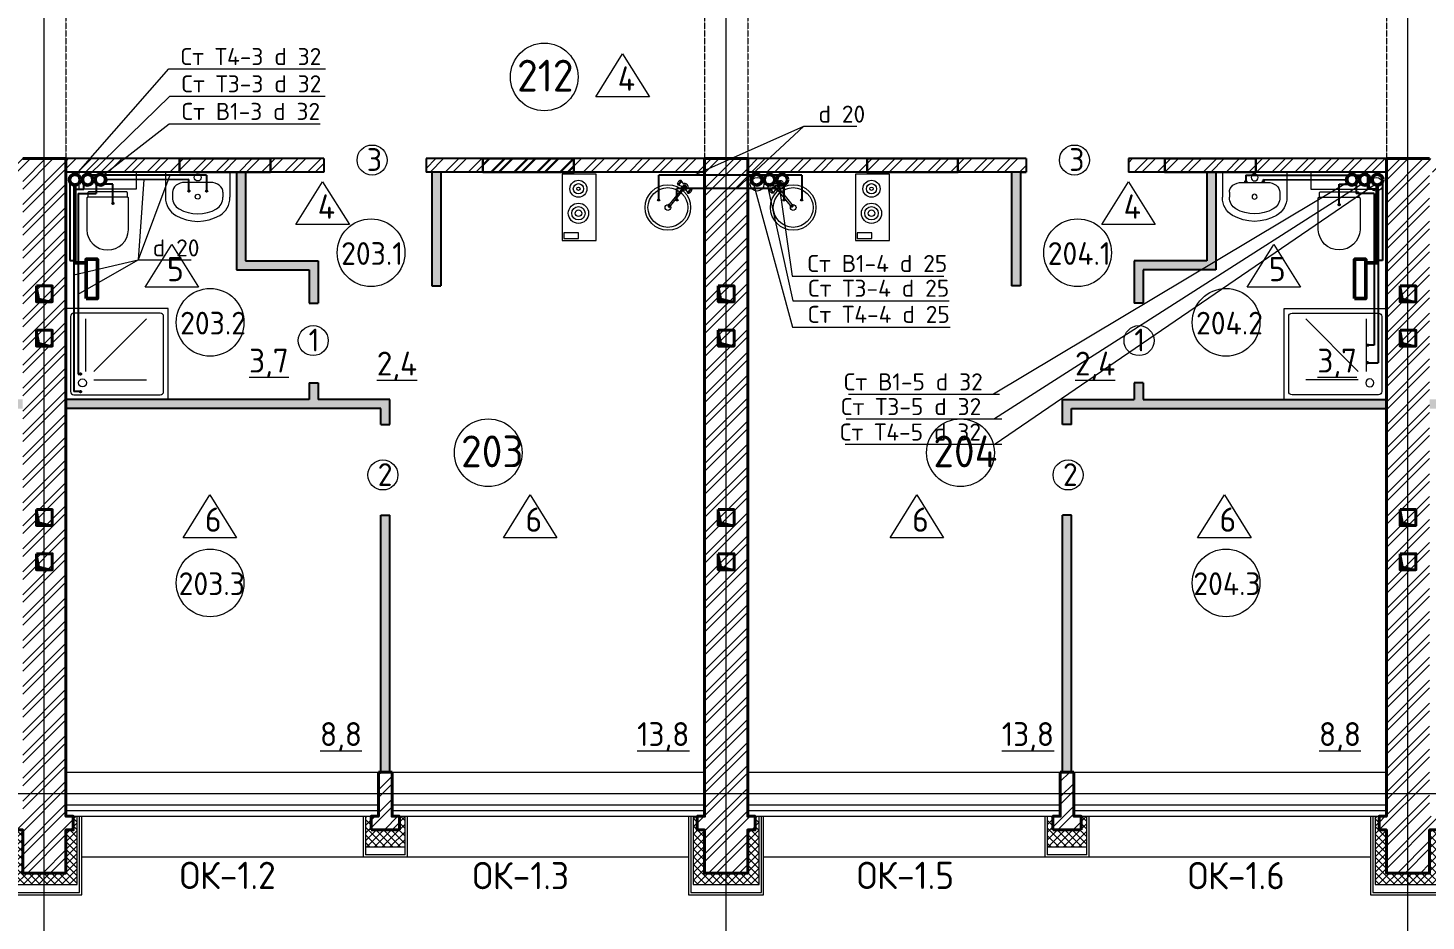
# Model space of a CAD drawing. Header units: millimetres. Extents: x -718 to 68664, y 3859 to 52864.
# Drawn here: x 37199 to 49502, y 12998 to 20861 of the extents above; entities that cross this region are included whole.
import ezdxf

# ---------------------------------------------------------------- set-up
doc = ezdxf.new("R2010")
doc.units = ezdxf.units.MM
doc.linetypes.add('ACAD_ISO02W100', pattern=[15, 12, -3])
doc.linetypes.add('ACAD_ISO04W100', pattern=[30, 24, -3, 0, -3])
doc.layers.add('SANTEH', color=30, linetype='Continuous')
for name, color, linetype, lineweight in [('Text', 7, 'Continuous', 15), ('ВК', 97, 'Continuous', 13), ('ГВС (Т3)', 10, 'Continuous', 50), ('ГВС (Т3)_20', 10, 'Continuous', 25), ('ГВС_циркуляция (Т4)', 6, 'Continuous', 50), ('ГВС_циркуляция (Т4)_20', 6, 'Continuous', 25), ('Ж-б_балка', 144, 'ACAD_ISO02W100', 9), ('Кирпич_перегородки_сущ', 46, 'Continuous', 25), ('Кирпич_стены', 56, 'Continuous', 40), ('Марк_пом', 250, 'Continuous', 15), ('Марка пола', 164, 'Continuous', 20), ('Марка_окна_двери', 166, 'Continuous', 13), ('Оборудование', 19, 'Continuous', 13), ('Окна', 164, 'Continuous', 15), ('Оси', 136, 'ACAD_ISO04W100', 9), ('Перегородки_новые_CКЦ', 146, 'Continuous', 25), ('Площадь_текст', 198, 'Continuous', 9), ('Проем_закладываемый', 164, 'Continuous', 30), ('Утеплитель', 36, 'Continuous', 9), ('фасад_навесной', 250, 'Continuous', 15), ('ХВС (В1)', 5, 'Continuous', 50), ('ХВС (В1)_20', 5, 'Continuous', 25), ('Штрих_кирпич_план', 27, 'Continuous', 5), ('Штрих_перегородки_план_СКЦ', 116, 'Continuous', 5), ('Штрих_пл_кирп_пер_сущ', 116, 'Continuous', 5), ('Штрих_утеплитель_план', 27, 'Continuous', 5)]:
    doc.layers.add(name, color=color, linetype=linetype, lineweight=lineweight)
doc.styles.add('GOST Common_1', font='isocpeur.ttf', dxfattribs={"width": 0.95, "height": 45})
doc.styles.add('ISOCPEUR', font='isocpeur.ttf', dxfattribs={"width": 0.65})
pattern_1 = [(45, (-66363.26, 106126.58), (-101.02788, 101.02788), []), (45, (-66295.91, 106126.58), (-101.02788, 101.02788), [])]
pattern_2 = [(45, (-66363.263, 106126.584), (25.25697, 92.608891), [119.0625, -23.8125, 0, -23.8125])]

# ---------------------------------------------------------------- blocks, each defined once
blk = doc.blocks.new('Dush')
at = {"layer": 'Оборудование'}
for p, q in [((0, -100), (-900, -100)), ((-900, -100), (-900, -900)), ((0, -900), (0, -100)), ((-860, -170), (-860, -830)), ((-70, -140), (-830, -140)), ((-726, -653), (-726, -191)), ((-653, -653), (-191, -191)), ((-40, -830), (-40, -170)), ((-653, -726), (-191, -726)), ((-830, -860), (-70, -860)), ((-900, -900), (0, -900))]:
    blk.add_line(p, q, dxfattribs=at)
blk.add_circle((-754, -754), 35, dxfattribs=at)
for centre, start, end in [((-830, -170), 90, 180), ((-70, -170), 0, 90), ((-830, -830), 180, 270), ((-70, -830), 270, 0)]:
    blk.add_arc(centre, 30, start, end, dxfattribs=at)
blk = doc.blocks.new('Basin 01_72')
for p, q in [((0, 350), (0, 171.8)), ((460, 350), (0, 350)), ((460, 350), (460, 171.8)), ((50, 207.5), (50, 171.8)), ((138.9, 278.2), (138.9, 278.2)), ((321.1, 278.2), (138.9, 278.2)), ((410, 207.5), (410, 171.8))]:
    blk.add_line(p, q)
for points in [[(138.9, 278.2), (121.6, 276.9), (104.9, 272.8), (89.5, 266.3), (76, 257.5), (65, 246.8), (56.8, 234.5), (51.7, 221.3), (50, 207.5)], [(410, 207.5), (408.3, 221.3), (403.2, 234.5), (395, 246.8), (384, 257.5), (370.5, 266.3), (355.1, 272.8), (338.4, 276.9), (321.1, 278.2)], [(0, 171.8), (1.2, 152.1), (5, 132.7), (11.1, 114.1), (19.5, 96.5), (30.1, 80.2), (42.7, 65.6), (56.9, 52.9), (72.7, 42.3)], [(50, 171.8), (50.8, 159.2), (53.2, 146.8), (57.1, 134.9), (62.5, 123.6), (69.3, 113.2), (77.3, 103.8), (86.4, 95.7), (96.5, 89)], [(363.5, 89), (373.6, 95.7), (382.7, 103.8), (390.7, 113.2), (397.5, 123.6), (402.9, 134.9), (406.8, 146.8), (409.2, 159.2), (410, 171.8)], [(387.3, 42.3), (403.1, 52.9), (417.3, 65.6), (429.9, 80.2), (440.5, 96.5), (448.9, 114.1), (455, 132.7), (458.8, 152.1), (460, 171.8)], [(72.7, 42.3), (109.8, 24), (148.8, 10.8), (189.1, 2.7), (230, 0), (270.9, 2.7), (311.2, 10.8), (350.2, 24), (387.3, 42.3)], [(96.5, 89), (128, 73.4), (161.1, 62.2), (195.3, 55.3), (230, 53), (264.7, 55.3), (298.9, 62.2), (332, 73.4), (363.5, 89)]]:
    blk.add_lwpolyline(points)
for centre, radius in [((230, 313.2), 25), ((230, 175.7), 17.5)]:
    blk.add_circle(centre, radius)

msp = doc.modelspace()

# ---------------------------------------------------------------- hatches: boundary and pattern name
at = {"true_color": 0x000000}
h = msp.add_hatch(color=18, dxfattribs=at)
h.dxf.hatch_style = 1
h.paths.add_polyline_path([(37273, 18590), (37296, 18479), (37413, 18450), (37273, 18450)])
h = msp.add_hatch(color=18, dxfattribs=at)
h.dxf.hatch_style = 1
h.paths.add_polyline_path([(43273, 18590), (43296, 18479), (43413, 18450), (43273, 18450)])
h = msp.add_hatch(color=18, dxfattribs=at)
h.dxf.hatch_style = 1
h.paths.add_polyline_path([(49273, 18590), (49296, 18479), (49413, 18450), (49273, 18450)])
h = msp.add_hatch(color=18, dxfattribs=at)
h.dxf.hatch_style = 1
h.paths.add_polyline_path([(37273, 18200), (37296, 18089), (37413, 18060), (37273, 18060)])
h = msp.add_hatch(color=18, dxfattribs=at)
h.dxf.hatch_style = 1
h.paths.add_polyline_path([(43273, 18200), (43296, 18089), (43413, 18060), (43273, 18060)])
h = msp.add_hatch(color=18, dxfattribs=at)
h.dxf.hatch_style = 1
h.paths.add_polyline_path([(49273, 18200), (49296, 18089), (49413, 18060), (49273, 18060)])
h = msp.add_hatch(color=18, dxfattribs=at)
h.dxf.hatch_style = 1
h.paths.add_polyline_path([(37273, 16621), (37296, 16510), (37413, 16481), (37273, 16481)])
h = msp.add_hatch(color=18, dxfattribs=at)
h.dxf.hatch_style = 1
h.paths.add_polyline_path([(43273, 16621), (43296, 16510), (43413, 16481), (43273, 16481)])
h = msp.add_hatch(color=18, dxfattribs=at)
h.dxf.hatch_style = 1
h.paths.add_polyline_path([(49273, 16621), (49296, 16510), (49413, 16481), (49273, 16481)])
h = msp.add_hatch(color=18, dxfattribs=at)
h.dxf.hatch_style = 1
h.paths.add_polyline_path([(37273, 16231), (37296, 16120), (37413, 16091), (37273, 16091)])
h = msp.add_hatch(color=18, dxfattribs=at)
h.dxf.hatch_style = 1
h.paths.add_polyline_path([(43273, 16231), (43296, 16120), (43413, 16091), (43273, 16091)])
h = msp.add_hatch(color=18, dxfattribs=at)
h.dxf.hatch_style = 1
h.paths.add_polyline_path([(49273, 16231), (49296, 16120), (49413, 16091), (49273, 16091)])
at = {"layer": 'Проем_закладываемый', "true_color": 0x4554a5}
h = msp.add_hatch(dxfattribs=at)
h.set_pattern_fill('ANSI32', color=175, scale=15)
h.set_pattern_definition(pattern_1)
h.paths.add_polyline_path([(41203, 19710), (42003, 19710), (42003, 19590), (41203, 19590)])
at = {"layer": 'Штрих_кирпич_план'}
h = msp.add_hatch(dxfattribs=at)
h.set_pattern_fill('ANSI32', color=256, scale=15)
h.set_pattern_definition(pattern_1)
h.paths.add_polyline_path([(27038, 24220), (27103, 24220), (27103, 24340), (26593, 24340), (26593, 24220), (26658, 24220), (26658, 23830), (27038, 23830)])
h.paths.add_polyline_path([(28728, 24220), (28793, 24220), (28793, 24340), (27893, 24340), (27893, 24220), (27958, 24220), (27958, 23830), (28728, 23830)])
h.paths.add_polyline_path([(30028, 24220), (30093, 24220), (30093, 24340), (29583, 24340), (29583, 24220), (29648, 24220), (29648, 23830), (30028, 23830)])
h.paths.add_polyline_path([(31533, 23830), (31738, 23830), (31738, 24220), (31803, 24220), (31803, 24340), (31533, 24340), (31533, 24720), (31153, 24720), (31153, 24340), (30883, 24340), (30883, 24220), (30948, 24220), (30948, 23830), (31153, 23830), (31153, 21210), (31793, 21210), (31793, 21720), (31533, 21720)])
h.paths.add_polyline_path([(33038, 24220), (33103, 24220), (33103, 24340), (32593, 24340), (32593, 24220), (32658, 24220), (32658, 23830), (33038, 23830)])
h.paths.add_polyline_path([(34728, 24220), (34793, 24220), (34793, 24340), (33893, 24340), (33893, 24220), (33958, 24220), (33958, 23830), (34728, 23830)], flags=17)
h.paths.add_polyline_path([(36028, 24220), (36093, 24220), (36093, 24340), (35583, 24340), (35583, 24220), (35648, 24220), (35648, 23830), (36028, 23830)], flags=17)
h.paths.add_polyline_path([(37738, 24220), (37803, 24220), (37803, 24340), (37533, 24340), (37533, 24720), (37153, 24720), (37153, 24340), (36883, 24340), (36883, 24220), (36948, 24220), (36948, 23830), (37153, 23830), (37153, 21720), (32693, 21720), (32693, 21210), (37533, 21210), (37533, 23830), (37738, 23830)])
h.paths.add_polyline_path([(39038, 24220), (39103, 24220), (39103, 24340), (38593, 24340), (38593, 24220), (38658, 24220), (38658, 23830), (39038, 23830)])
h.paths.add_polyline_path([(40728, 24220), (40793, 24220), (40793, 24340), (39893, 24340), (39893, 24220), (39958, 24220), (39958, 23830), (40728, 23830)])
h.paths.add_polyline_path([(42028, 24220), (42093, 24220), (42093, 24340), (41583, 24340), (41583, 24220), (41648, 24220), (41648, 23830), (42028, 23830)])
h.paths.add_polyline_path([(43738, 24220), (43803, 24220), (43803, 24340), (43533, 24340), (43533, 24720), (43153, 24720), (43153, 24340), (42883, 24340), (42883, 24220), (42948, 24220), (42948, 23830), (43153, 23830), (43153, 21210), (43533, 21210), (43533, 23830), (43738, 23830)])
h.paths.add_polyline_path([(45038, 24220), (45103, 24220), (45103, 24340), (44593, 24340), (44593, 24220), (44658, 24220), (44658, 23830), (45038, 23830)])
h.paths.add_polyline_path([(46728, 24220), (46793, 24220), (46793, 24340), (45893, 24340), (45893, 24220), (45958, 24220), (45958, 23830), (46728, 23830)])
h.paths.add_polyline_path([(48028, 24220), (48093, 24220), (48093, 24340), (47583, 24340), (47583, 24220), (47648, 24220), (47648, 23830), (48028, 23830)])
h.paths.add_polyline_path([(49738, 24220), (49803, 24220), (49803, 24340), (49533, 24340), (49533, 24720), (49153, 24720), (49153, 24340), (48883, 24340), (48883, 24220), (48948, 24220), (48948, 23830), (49153, 23830), (49153, 21210), (49533, 21210), (49533, 23830), (49738, 23830)])
h.paths.add_polyline_path([(51038, 24220), (51103, 24220), (51103, 24340), (50593, 24340), (50593, 24220), (50658, 24220), (50658, 23830), (51038, 23830)])
h.paths.add_polyline_path([(52728, 24220), (52793, 24220), (52793, 24340), (51893, 24340), (51893, 24220), (51958, 24220), (51958, 23830), (52728, 23830)])
h.paths.add_polyline_path([(54028, 24220), (54093, 24220), (54093, 24340), (53583, 24340), (53583, 24220), (53648, 24220), (53648, 23830), (54028, 23830)])
h.paths.add_polyline_path([(55663, 24720), (55153, 24720), (55153, 24340), (54883, 24340), (54883, 24220), (54948, 24220), (54948, 23830), (55153, 23830), (55153, 21075), (55663, 21075)])
h.paths.add_polyline_path([(55663, 19945), (55153, 19945), (55153, 14310), (55153, 13920), (55088, 13920), (55088, 13800), (55153, 13800), (55153, 13420), (55663, 13420), (55663, 13800)])
h.paths.add_polyline_path([(52468, 13920), (52403, 13920), (52403, 14310), (52283, 14310), (52283, 13920), (52218, 13920), (52218, 13800), (52468, 13800)])
h.paths.add_polyline_path([(49533, 19710), (49153, 19710), (49153, 14310), (49153, 13920), (49088, 13920), (49088, 13800), (49153, 13800), (49153, 13420), (49533, 13420), (49533, 13800), (49598, 13800), (49598, 13920), (49533, 13920), (49533, 14310)])
h.paths.add_polyline_path([(43533, 19710), (43153, 19710), (43153, 14310), (43153, 13920), (43088, 13920), (43088, 13800), (43153, 13800), (43153, 13420), (43533, 13420), (43533, 13800), (43598, 13800), (43598, 13920), (43533, 13920), (43533, 14310)])
h.paths.add_polyline_path([(37533, 19710), (37153, 19710), (37153, 14310), (37153, 13920), (37088, 13920), (37088, 13800), (37153, 13800), (37153, 13420), (37533, 13420), (37533, 13800), (37598, 13800), (37598, 13920), (37533, 13920), (37533, 14310)])
h.paths.add_polyline_path([(40403, 14310), (40283, 14310), (40283, 13920), (40218, 13920), (40218, 13800), (40468, 13800), (40468, 13920), (40403, 13920)])
h.paths.add_polyline_path([(46468, 13920), (46403, 13920), (46403, 14310), (46283, 14310), (46283, 13920), (46218, 13920), (46218, 13800), (46468, 13800)])
h.paths.add_polyline_path([(34468, 13920), (34403, 13920), (34403, 14310), (34283, 14310), (34283, 13920), (34218, 13920), (34218, 13800), (34468, 13800)])
h.paths.add_polyline_path([(31533, 19710), (31153, 19710), (31153, 14310), (31153, 13920), (31088, 13920), (31088, 13800), (31153, 13800), (31153, 13420), (31533, 13420), (31533, 13800), (31598, 13800), (31598, 13920), (31533, 13920), (31533, 14310)])
h.paths.add_polyline_path([(28468, 13920), (28403, 13920), (28403, 14310), (28283, 14310), (28283, 13920), (28218, 13920), (28218, 13800), (28468, 13800)])
h.paths.add_polyline_path([(25023, 20795), (25143, 20795), (25148, 20860), (25536, 20860), (25531, 23830), (25738, 23830), (25738, 24220), (25803, 24220), (25803, 24340), (25023, 24340)])
h.paths.add_polyline_path([(25143, 19880), (25023, 19880), (25023, 13420), (25533, 13420), (25533, 13800), (25598, 13800), (25598, 13920), (25533, 13920), (25533, 19815), (25143, 19815)])
at = {"layer": 'Штрих_перегородки_план_СКЦ'}
h = msp.add_hatch(dxfattribs=at)
h.set_pattern_fill('ANSI36', color=256, scale=15)
h.set_pattern_definition(pattern_2)
h.paths.add_polyline_path([(33853, 18590), (33933, 18590), (33933, 19590), (33853, 19590)])
h.paths.add_polyline_path([(37153, 17510), (37153, 17590), (36253, 17590), (35013, 17590), (35013, 17737), (34933, 17737), (34933, 17590), (34303, 17590), (34303, 17370), (34383, 17370), (34383, 17510)])
h.paths.add_polyline_path([(35653, 18730), (35653, 19590), (35573, 19590), (35573, 18810), (34933, 18810), (34933, 18437), (35013, 18437), (35013, 18730)])
h.paths.add_polyline_path([(34383, 16570), (34303, 16570), (34303, 14310), (34383, 14310)])
h.paths.add_polyline_path([(40303, 17510), (40303, 17370), (40383, 17370), (40383, 17590), (39753, 17590), (39753, 17737), (39673, 17737), (39673, 17590), (37533, 17590), (37533, 17510)])
h.paths.add_polyline_path([(39113, 18810), (39113, 19590), (39033, 19590), (39033, 18730), (39673, 18730), (39673, 18437), (39753, 18437), (39753, 18810)])
h.paths.add_polyline_path([(40753, 18590), (40833, 18590), (40833, 19590), (40753, 19590)])
h.paths.add_polyline_path([(40303, 14310), (40383, 14310), (40383, 16570), (40303, 16570)])
h = msp.add_hatch(dxfattribs=at)
h.set_pattern_fill('ANSI36', color=256, scale=15)
h.set_pattern_definition(pattern_2)
h.paths.add_polyline_path([(45933, 19590), (45853, 19590), (45853, 18590), (45933, 18590)])
h.paths.add_polyline_path([(49153, 17590), (48253, 17590), (47013, 17590), (47013, 17737), (46933, 17737), (46933, 17590), (46303, 17590), (46303, 17370), (46383, 17370), (46383, 17510), (49153, 17510)])
h.paths.add_polyline_path([(47653, 19590), (47573, 19590), (47573, 18810), (46933, 18810), (46933, 18437), (47013, 18437), (47013, 18730), (47653, 18730)])
h.paths.add_polyline_path([(46383, 16570), (46303, 16570), (46303, 14310), (46383, 14310)])
h.paths.add_polyline_path([(52383, 17590), (51753, 17590), (51753, 17737), (51673, 17737), (51673, 17590), (49533, 17590), (49533, 17510), (52303, 17510), (52303, 17370), (52383, 17370)])
h.paths.add_polyline_path([(51753, 18810), (51113, 18810), (51113, 19590), (51033, 19590), (51033, 18730), (51673, 18730), (51673, 18437), (51753, 18437)])
h.paths.add_polyline_path([(52833, 19590), (52753, 19590), (52753, 18590), (52833, 18590)])
h.paths.add_polyline_path([(52383, 16570), (52303, 16570), (52303, 14310), (52383, 14310)])
at = {"layer": 'Штрих_пл_кирп_пер_сущ'}
h = msp.add_hatch(dxfattribs=at)
h.set_pattern_fill('ANSI32', color=256, scale=15)
h.set_pattern_definition(pattern_1)
h.paths.add_polyline_path([(55153, 19710), (52703, 19710), (52703, 19590), (55153, 19590)])
h.paths.add_polyline_path([(51803, 19710), (49533, 19710), (49533, 19590), (51803, 19590)])
h.paths.add_polyline_path([(49153, 19710), (46883, 19710), (46883, 19590), (49153, 19590)])
h.paths.add_polyline_path([(45983, 19710), (43533, 19710), (43533, 19590), (45983, 19590)])
h.paths.add_polyline_path([(43153, 19710), (40703, 19710), (40703, 19590), (43153, 19590)])
h.paths.add_polyline_path([(39803, 19710), (37533, 19710), (37533, 19590), (39803, 19590)])
h.paths.add_polyline_path([(37153, 19710), (34883, 19710), (34883, 19590), (37153, 19590)])
h.paths.add_polyline_path([(33983, 19710), (31533, 19710), (31533, 19590), (33983, 19590)])
at = {"layer": 'Штрих_утеплитель_план'}
h = msp.add_hatch(dxfattribs=at)
h.set_pattern_fill('ANSI37', color=256, scale=15)
h.set_pattern_definition([(45, (55753.34, 22957.65), (-33.67596, 33.67596), []), (135, (55753.34, 22957.65), (-33.67596, -33.67596), [])])
h.paths.add_polyline_path([(55813, 24820), (55053, 24820), (55053, 24490), (54853, 24490), (54853, 24220), (54883, 24220), (54883, 24340), (55153, 24340), (55153, 24720), (55663, 24720), (55663, 21075), (55443, 21075), (55443, 21045), (55813, 21045)])
h.paths.add_polyline_path([(55813, 19975), (55443, 19975), (55443, 19945), (55663, 19945), (55663, 13800), (55663, 13420), (55343, 13420), (55343, 13320), (55813, 13320)])
h.paths.add_polyline_path([(55343, 13420), (55153, 13420), (55153, 13800), (55088, 13800), (55088, 13920), (55053, 13920), (55053, 13320), (55343, 13320)])
h.paths.add_polyline_path([(25023, 24020), (24873, 24020), (24873, 20765), (25143, 20765), (25143, 20795), (25023, 20795)])
h.paths.add_polyline_path([(25023, 19880), (25143, 19880), (25143, 19910), (24873, 19910), (24873, 14120), (25023, 14120)])
h.paths.add_polyline_path([(25833, 24490), (24873, 24490), (24873, 24020), (25023, 24020), (25023, 24340), (25533, 24340), (25803, 24340), (25803, 24220), (25833, 24220)])
h.paths.add_polyline_path([(27133, 24490), (26563, 24490), (26563, 24220), (26593, 24220), (26593, 24340), (27103, 24340), (27103, 24220), (27133, 24220)])
h.paths.add_polyline_path([(28823, 24490), (27863, 24490), (27863, 24220), (27893, 24220), (27893, 24340), (28793, 24340), (28793, 24220), (28823, 24220)])
h.paths.add_polyline_path([(30123, 24490), (29553, 24490), (29553, 24220), (29583, 24220), (29583, 24340), (30093, 24340), (30093, 24220), (30123, 24220)])
h.paths.add_polyline_path([(31153, 24720), (31533, 24720), (31533, 24340), (31803, 24340), (31803, 24220), (31833, 24220), (31833, 24490), (31633, 24490), (31633, 24820), (31053, 24820), (31053, 24490), (30853, 24490), (30853, 24220), (30883, 24220), (30883, 24340), (31153, 24340)])
h.paths.add_polyline_path([(33133, 24490), (32563, 24490), (32563, 24220), (32593, 24220), (32593, 24340), (33103, 24340), (33103, 24220), (33133, 24220)])
h.paths.add_polyline_path([(34823, 24490), (33863, 24490), (33863, 24220), (33893, 24220), (33893, 24340), (34793, 24340), (34793, 24220), (34823, 24220)])
h.paths.add_polyline_path([(36123, 24490), (35553, 24490), (35553, 24220), (35583, 24220), (35583, 24340), (36093, 24340), (36093, 24220), (36123, 24220)])
h.paths.add_polyline_path([(37153, 24720), (37533, 24720), (37533, 24340), (37803, 24340), (37803, 24220), (37833, 24220), (37833, 24490), (37633, 24490), (37633, 24820), (37053, 24820), (37053, 24490), (36853, 24490), (36853, 24220), (36883, 24220), (36883, 24340), (37153, 24340)])
h.paths.add_polyline_path([(39133, 24490), (38563, 24490), (38563, 24220), (38593, 24220), (38593, 24340), (39103, 24340), (39103, 24220), (39133, 24220)])
h.paths.add_polyline_path([(40823, 24490), (39863, 24490), (39863, 24220), (39893, 24220), (39893, 24340), (40793, 24340), (40793, 24220), (40823, 24220)])
h.paths.add_polyline_path([(42123, 24490), (41553, 24490), (41553, 24220), (41583, 24220), (41583, 24340), (42093, 24340), (42093, 24220), (42123, 24220)])
h.paths.add_polyline_path([(43153, 24720), (43533, 24720), (43533, 24340), (43803, 24340), (43803, 24220), (43833, 24220), (43833, 24490), (43633, 24490), (43633, 24820), (43053, 24820), (43053, 24490), (42853, 24490), (42853, 24220), (42883, 24220), (42883, 24340), (43153, 24340)])
h.paths.add_polyline_path([(45133, 24490), (44563, 24490), (44563, 24220), (44593, 24220), (44593, 24340), (45103, 24340), (45103, 24220), (45133, 24220)])
h.paths.add_polyline_path([(46823, 24490), (45863, 24490), (45863, 24220), (45893, 24220), (45893, 24340), (46793, 24340), (46793, 24220), (46823, 24220)])
h.paths.add_polyline_path([(48123, 24490), (47553, 24490), (47553, 24220), (47583, 24220), (47583, 24340), (48093, 24340), (48093, 24220), (48123, 24220)])
h.paths.add_polyline_path([(49153, 24720), (49533, 24720), (49533, 24340), (49803, 24340), (49803, 24220), (49833, 24220), (49833, 24490), (49633, 24490), (49633, 24820), (49053, 24820), (49053, 24490), (48853, 24490), (48853, 24220), (48883, 24220), (48883, 24340), (49153, 24340)])
h.paths.add_polyline_path([(51133, 24490), (50563, 24490), (50563, 24220), (50593, 24220), (50593, 24340), (51103, 24340), (51103, 24220), (51133, 24220)])
h.paths.add_polyline_path([(52823, 24490), (51863, 24490), (51863, 24220), (51893, 24220), (51893, 24340), (52793, 24340), (52793, 24220), (52823, 24220)])
h.paths.add_polyline_path([(54123, 24490), (53553, 24490), (53553, 24220), (53583, 24220), (53583, 24340), (54093, 24340), (54093, 24220), (54123, 24220)])
h.paths.add_polyline_path([(25343, 13420), (25023, 13420), (25023, 13800), (25023, 14120), (24873, 14120), (24873, 13320), (25343, 13320)])
h.paths.add_polyline_path([(25633, 13920), (25598, 13920), (25598, 13800), (25533, 13800), (25533, 13420), (25343, 13420), (25343, 13320), (25633, 13320)])
h.paths.add_polyline_path([(28518, 13920), (28468, 13920), (28468, 13800), (28218, 13800), (28218, 13920), (28168, 13920), (28168, 13650), (28518, 13650)])
h.paths.add_polyline_path([(31633, 13920), (31598, 13920), (31598, 13800), (31533, 13800), (31533, 13420), (31343, 13420), (31343, 13320), (31633, 13320)])
h.paths.add_polyline_path([(31343, 13420), (31153, 13420), (31153, 13800), (31088, 13800), (31088, 13920), (31053, 13920), (31053, 13320), (31343, 13320)])
h.paths.add_polyline_path([(34518, 13920), (34468, 13920), (34468, 13800), (34218, 13800), (34218, 13920), (34168, 13920), (34168, 13650), (34518, 13650)])
h.paths.add_polyline_path([(37153, 13800), (37088, 13800), (37088, 13920), (37053, 13920), (37053, 13320), (37343, 13320), (37343, 13420), (37153, 13420)])
h.paths.add_polyline_path([(37633, 13920), (37598, 13920), (37598, 13800), (37533, 13800), (37533, 13420), (37343, 13420), (37343, 13320), (37633, 13320)])
h.paths.add_polyline_path([(40518, 13920), (40468, 13920), (40468, 13800), (40218, 13800), (40218, 13920), (40168, 13920), (40168, 13650), (40518, 13650)])
h.paths.add_polyline_path([(43633, 13920), (43598, 13920), (43598, 13800), (43533, 13800), (43533, 13420), (43343, 13420), (43343, 13320), (43633, 13320)])
h.paths.add_polyline_path([(43343, 13420), (43153, 13420), (43153, 13800), (43088, 13800), (43088, 13920), (43053, 13920), (43053, 13320), (43343, 13320)])
h.paths.add_polyline_path([(46518, 13920), (46468, 13920), (46468, 13800), (46218, 13800), (46218, 13920), (46168, 13920), (46168, 13650), (46518, 13650)])
h.paths.add_polyline_path([(49153, 13800), (49088, 13800), (49088, 13920), (49053, 13920), (49053, 13320), (49343, 13320), (49343, 13420), (49153, 13420)])
h.paths.add_polyline_path([(49633, 13920), (49598, 13920), (49598, 13800), (49533, 13800), (49533, 13420), (49343, 13420), (49343, 13320), (49633, 13320)])
h.paths.add_polyline_path([(52518, 13920), (52468, 13920), (52468, 13800), (52218, 13800), (52218, 13920), (52168, 13920), (52168, 13650), (52518, 13650)])

# ---------------------------------------------------------------- linework, layer by layer
for points in [[(37273, 18590), (37296, 18479), (37413, 18450), (37273, 18450), (37273, 18590)], [(43273, 18590), (43296, 18479), (43413, 18450), (43273, 18450), (43273, 18590)], [(49273, 18590), (49296, 18479), (49413, 18450), (49273, 18450), (49273, 18590)], [(37273, 18200), (37296, 18089), (37413, 18060), (37273, 18060), (37273, 18200)], [(43273, 18200), (43296, 18089), (43413, 18060), (43273, 18060), (43273, 18200)], [(49273, 18200), (49296, 18089), (49413, 18060), (49273, 18060), (49273, 18200)], [(37273, 16621), (37296, 16510), (37413, 16481), (37273, 16481), (37273, 16621)], [(43273, 16621), (43296, 16510), (43413, 16481), (43273, 16481), (43273, 16621)], [(49273, 16621), (49296, 16510), (49413, 16481), (49273, 16481), (49273, 16621)], [(37273, 16231), (37296, 16120), (37413, 16091), (37273, 16091), (37273, 16231)], [(43273, 16231), (43296, 16120), (43413, 16091), (43273, 16091), (43273, 16231)], [(49273, 16231), (49296, 16120), (49413, 16091), (49273, 16091), (49273, 16231)]]:
    msp.add_lwpolyline(points)
at = {"layer": 'Text'}
for points in [[(37622, 19571), (38438, 20501)], [(38438, 20501), (39818, 20501)], [(37740, 19570), (38446, 20261)], [(38446, 20261), (39814, 20261)], [(37860, 19566), (38442, 20017)], [(38442, 20017), (39769, 20017)], [(43059, 19566), (44027, 19997)], [(43436, 19446), (44027, 19997)], [(44027, 19997), (44492, 19997)], [(38446, 19565), (38169, 18819)], [(38218, 19526), (38169, 18819)], [(43584, 19487), (43928, 18227)], [(43705, 19482), (43930, 18457)], [(43806, 19488), (43924, 18674)], [(48810, 19500), (45695, 17637)], [(48938, 19485), (45705, 17419)], [(49053, 19483), (45709, 17195)], [(37604, 18686), (38169, 18819)], [(37642, 18516), (38169, 18819)], [(38169, 18819), (38634, 18819)], [(43924, 18674), (45258, 18674)], [(43930, 18457), (45305, 18457)], [(43928, 18227), (45315, 18227)], [(44420, 17637), (45747, 17637)], [(44400, 17419), (45769, 17419)], [(44389, 17195), (45769, 17195)]]:
    msp.add_lwpolyline(points, dxfattribs=at)
at = {"layer": 'ВК'}
for centre in [(43615, 19485), (49062, 19485)]:
    msp.add_circle(centre, 60, dxfattribs=at)
at = {"layer": 'ГВС (Т3)'}
for centre in [(37724, 19525), (43724, 19525), (48962, 19525)]:
    msp.add_circle(centre, 47.2, dxfattribs=at)
at = {"layer": 'ГВС (Т3)_20', "lineweight": -2}
for p, q in [((38771, 19564), (37748, 19566)), ((47916, 19564), (48938, 19566))]:
    msp.add_line(p, q, dxfattribs=at)
at = {"layer": 'ГВС (Т3)_20'}
for p, q in [((38771, 19564), (38771, 19426)), ((44008, 19566), (42750, 19566)), ((42750, 19347), (42750, 19566)), ((44008, 19565), (44008, 19347)), ((47916, 19564), (47916, 19507)), ((37604, 19440), (37604, 17659)), ((37604, 19440), (37691, 19440)), ((37691, 19440), (37691, 19491)), ((48995, 19440), (48995, 19491)), ((49082, 19440), (48995, 19440)), ((49082, 19440), (49082, 17913)), ((48987, 17913), (49082, 17913)), ((37661, 17659), (37604, 17659))]:
    msp.add_line(p, q, dxfattribs=at)
for centre in [(47916, 19507), (38771, 19426), (42750, 19347), (44008, 19347), (48987, 17913), (37661, 17659)]:
    msp.add_circle(centre, 6.81, dxfattribs=at)
at = {"layer": 'ГВС_циркуляция (Т4)'}
for p, q in [((37612, 19476), (37612, 18792)), ((49071, 19476), (49071, 18792)), ((37612, 18792), (37710, 18792)), ((49071, 18792), (48972, 18792))]:
    msp.add_line(p, q, dxfattribs=at)
for points in [[(37710, 18478), (37810, 18478), (37810, 18824), (37710, 18824)], [(48873, 18478), (48972, 18478), (48972, 18824), (48873, 18824)]]:
    msp.add_lwpolyline(points, close=True, dxfattribs=at)
for centre in [(37612, 19525), (43612, 19525), (49074, 19525)]:
    msp.add_circle(centre, 47.2, dxfattribs=at)
at = {"layer": 'ГВС_циркуляция (Т4)_20'}
for p, q in [((37567, 19512), (37567, 18812)), ((49119, 19512), (49119, 18812)), ((37567, 18812), (37604, 18812)), ((49119, 18812), (49082, 18812))]:
    msp.add_line(p, q, dxfattribs=at)
at = {"layer": 'Ж-б_балка', "ltscale": 0.1}
for p, q in [((37533, 21210), (37533, 19710)), ((43153, 21210), (43153, 19710)), ((43533, 21210), (43533, 19710)), ((49153, 21210), (49153, 19710))]:
    msp.add_line(p, q, dxfattribs=at)
at = {"layer": 'Кирпич_перегородки_сущ'}
for p, q in [((39803, 19710), (37533, 19710)), ((43153, 19710), (40703, 19710)), ((45983, 19710), (43533, 19710)), ((49153, 19710), (46883, 19710)), ((39803, 19590), (37533, 19590)), ((43153, 19590), (40703, 19590)), ((45983, 19590), (43533, 19590)), ((49153, 19590), (46883, 19590))]:
    msp.add_line(p, q, dxfattribs=at)
at = {"layer": 'Кирпич_стены'}
for p, q in [((37153, 19710), (37533, 19710)), ((43153, 19710), (43533, 19710)), ((49153, 19710), (49533, 19710))]:
    msp.add_line(p, q, dxfattribs=at)
at = {"layer": 'Кирпич_стены', "lineweight": 15}
for p, q in [((37533, 14310), (43153, 14310)), ((43533, 14310), (49153, 14310))]:
    msp.add_line(p, q, dxfattribs=at)
at = {"layer": 'Кирпич_стены'}
for points in [[(37533, 14310), (37533, 19710)], [(43153, 19710), (43153, 14310)], [(43533, 14310), (43533, 19710)], [(49153, 19710), (49153, 14310)], [(37533, 14310), (37533, 13920), (37598, 13920), (37598, 13800), (37533, 13800)], [(40283, 14310), (40283, 13920), (40218, 13920), (40218, 13800)], [(40403, 14310), (40283, 14310)], [(40403, 14310), (40403, 13920), (40468, 13920), (40468, 13800)], [(43153, 14310), (43153, 13920), (43088, 13920), (43088, 13800), (43153, 13800)], [(43533, 14310), (43533, 13920), (43598, 13920), (43598, 13800), (43533, 13800)], [(46283, 14310), (46283, 13920), (46218, 13920), (46218, 13800)], [(46403, 14310), (46283, 14310)], [(46403, 14310), (46403, 13920), (46468, 13920), (46468, 13800)], [(49153, 14310), (49153, 13920), (49088, 13920), (49088, 13800), (49153, 13800)], [(37088, 13800), (37153, 13800), (37153, 13420), (37533, 13420), (37533, 13800), (37598, 13800)], [(40218, 13800), (40468, 13800)], [(43088, 13800), (43153, 13800), (43153, 13420), (43533, 13420), (43533, 13800), (43598, 13800)], [(46218, 13800), (46468, 13800)], [(49088, 13800), (49153, 13800), (49153, 13420), (49533, 13420), (49533, 13800), (49598, 13800)]]:
    msp.add_lwpolyline(points, dxfattribs=at)
for points in [[(37273, 18590), (37413, 18590), (37413, 18450), (37273, 18450)], [(43273, 18590), (43413, 18590), (43413, 18450), (43273, 18450)], [(49273, 18590), (49413, 18590), (49413, 18450), (49273, 18450)], [(37273, 18200), (37413, 18200), (37413, 18060), (37273, 18060)], [(43273, 18200), (43413, 18200), (43413, 18060), (43273, 18060)], [(49273, 18200), (49413, 18200), (49413, 18060), (49273, 18060)], [(37273, 16621), (37413, 16621), (37413, 16481), (37273, 16481)], [(43273, 16621), (43413, 16621), (43413, 16481), (43273, 16481)], [(49273, 16621), (49413, 16621), (49413, 16481), (49273, 16481)], [(37273, 16231), (37413, 16231), (37413, 16091), (37273, 16091)], [(43273, 16231), (43413, 16231), (43413, 16091), (43273, 16091)], [(49273, 16231), (49413, 16231), (49413, 16091), (49273, 16091)]]:
    msp.add_lwpolyline(points, close=True, dxfattribs=at)
at = {"layer": 'Марк_пом'}
for centre in [(41742, 20429), (40218, 18882), (46436, 18882), (38802, 18269), (47742, 18269), (41249, 17121), (45405, 17121), (38802, 15975), (47742, 15975)]:
    msp.add_circle(centre, 298, dxfattribs=at)
at = {"layer": 'Марка пола', "ltscale": 100}
for points in [[(42431, 20632), (42667, 20255), (42196, 20255), (42431, 20632)], [(39791, 19505), (40027, 19129), (39556, 19129), (39791, 19505)], [(46884, 19505), (47119, 19129), (46649, 19129), (46884, 19505)], [(38465, 18955), (38700, 18578), (38230, 18578), (38465, 18955)], [(48162, 18955), (48397, 18578), (47927, 18578), (48162, 18955)], [(38799, 16749), (39034, 16372), (38564, 16372), (38799, 16749)], [(41619, 16749), (41854, 16372), (41384, 16372), (41619, 16749)], [(45022, 16749), (45257, 16372), (44786, 16372), (45022, 16749)], [(47727, 16749), (47962, 16372), (47492, 16372), (47727, 16749)]]:
    msp.add_lwpolyline(points, dxfattribs=at)
at = {"layer": 'Марка_окна_двери'}
for centre in [(40227, 19698), (46408, 19698), (39709, 18108), (46976, 18108), (40322, 16925), (46352, 16925)]:
    msp.add_circle(centre, 132, dxfattribs=at)
at = {"layer": 'Оборудование', "linetype": 'Continuous'}
for p, q in [((42972, 19468), (42842, 19307)), ((42855, 19297), (42985, 19458)), ((42918, 19498), (42915, 19493)), ((42915, 19493), (42915, 19489)), ((42915, 19489), (42916, 19487)), ((42917, 19483), (42915, 19489)), ((42916, 19487), (42919, 19486)), ((42917, 19483), (42918, 19480)), ((42921, 19504), (42918, 19498)), ((42918, 19480), (42921, 19479)), ((42954, 19466), (42918, 19480)), ((42919, 19486), (42922, 19487)), ((42925, 19509), (42921, 19504)), ((42921, 19479), (42925, 19481)), ((42922, 19487), (42927, 19491)), ((42930, 19514), (42925, 19509)), ((42925, 19481), (42931, 19485)), ((42927, 19491), (42932, 19495)), ((42935, 19517), (42930, 19514)), ((42931, 19485), (42937, 19490)), ((42932, 19495), (42936, 19501)), ((42938, 19518), (42935, 19517)), ((42936, 19501), (42939, 19506)), ((42937, 19490), (42942, 19497)), ((42941, 19518), (42938, 19518)), ((42945, 19518), (42938, 19518)), ((42939, 19506), (42942, 19511)), ((42942, 19515), (42941, 19518)), ((42942, 19511), (42942, 19515)), ((42942, 19497), (42946, 19503)), ((42948, 19517), (42945, 19518)), ((42946, 19503), (42949, 19510)), ((42949, 19514), (42948, 19517)), ((42970, 19484), (42948, 19517)), ((42949, 19510), (42949, 19514)), ((42963, 19471), (42961, 19465)), ((42961, 19465), (42961, 19459)), ((42961, 19459), (42962, 19456)), ((42964, 19470), (42962, 19465)), ((42962, 19465), (42962, 19459)), ((42962, 19459), (42963, 19457)), ((42967, 19475), (42963, 19471)), ((42967, 19474), (42964, 19470)), ((42972, 19478), (42967, 19475)), ((42972, 19477), (42967, 19474)), ((42969, 19467), (42968, 19464)), ((42968, 19464), (42968, 19463)), ((42971, 19470), (42969, 19467)), ((42974, 19472), (42971, 19470)), ((42977, 19479), (42972, 19478)), ((42977, 19478), (42972, 19477)), ((42975, 19470), (42972, 19468)), ((42978, 19472), (42974, 19472)), ((42978, 19470), (42975, 19470)), ((42975, 19447), (42978, 19446)), ((42975, 19446), (42978, 19445)), ((42983, 19478), (42977, 19479)), ((42983, 19477), (42977, 19478)), ((42981, 19472), (42978, 19472)), ((42980, 19470), (42978, 19470)), ((42978, 19446), (42983, 19447)), ((42978, 19445), (42984, 19446)), ((42983, 19469), (42980, 19470)), ((42980, 19453), (42981, 19453)), ((42984, 19470), (42981, 19472)), ((42981, 19453), (42984, 19455)), ((42988, 19476), (42983, 19478)), ((42988, 19475), (42983, 19477)), ((42985, 19466), (42983, 19469)), ((42983, 19447), (42988, 19450)), ((42986, 19468), (42984, 19470)), ((42984, 19455), (42986, 19458)), ((42984, 19446), (42989, 19450)), ((42986, 19464), (42985, 19466)), ((42985, 19458), (42986, 19461)), ((42988, 19464), (42986, 19468)), ((42986, 19461), (42986, 19464)), ((42986, 19458), (42988, 19461)), ((42986, 19440), (43007, 19407)), ((42992, 19471), (42988, 19476)), ((42991, 19471), (42988, 19475)), ((42988, 19461), (42988, 19464)), ((42988, 19450), (42992, 19455)), ((42989, 19450), (42993, 19454)), ((42993, 19465), (42991, 19471)), ((42994, 19466), (42992, 19471)), ((42992, 19455), (42993, 19460)), ((42993, 19460), (42993, 19465)), ((42993, 19454), (42994, 19460)), ((42994, 19460), (42994, 19466)), ((43001, 19459), (43038, 19445)), ((43025, 19440), (43019, 19434)), ((43030, 19444), (43025, 19440)), ((43034, 19445), (43030, 19444)), ((43037, 19439), (43033, 19437)), ((43038, 19445), (43034, 19445)), ((43039, 19438), (43037, 19439)), ((43039, 19442), (43038, 19445)), ((43039, 19442), (43041, 19436)), ((43724, 19442), (43723, 19436)), ((43724, 19442), (43726, 19445)), ((43724, 19438), (43726, 19439)), ((43762, 19459), (43726, 19445)), ((43726, 19445), (43729, 19445)), ((43726, 19439), (43730, 19437)), ((43729, 19445), (43733, 19444)), ((43733, 19444), (43739, 19440)), ((43739, 19440), (43744, 19434)), ((43777, 19440), (43756, 19407)), ((43769, 19466), (43771, 19471)), ((43769, 19460), (43769, 19466)), ((43771, 19454), (43769, 19460)), ((43770, 19465), (43772, 19471)), ((43770, 19460), (43770, 19465)), ((43771, 19455), (43770, 19460)), ((43771, 19471), (43775, 19476)), ((43775, 19450), (43771, 19455)), ((43774, 19450), (43771, 19454)), ((43772, 19471), (43775, 19475)), ((43779, 19446), (43774, 19450)), ((43775, 19476), (43780, 19478)), ((43775, 19475), (43780, 19477)), ((43780, 19447), (43775, 19450)), ((43776, 19464), (43777, 19468)), ((43776, 19461), (43776, 19464)), ((43777, 19458), (43776, 19461)), ((43777, 19468), (43779, 19470)), ((43777, 19461), (43778, 19464)), ((43778, 19458), (43777, 19461)), ((43779, 19455), (43777, 19458)), ((43778, 19464), (43779, 19466)), ((43908, 19297), (43778, 19458)), ((43779, 19470), (43782, 19472)), ((43779, 19466), (43780, 19469)), ((43782, 19453), (43779, 19455)), ((43785, 19445), (43779, 19446)), ((43780, 19478), (43786, 19479)), ((43780, 19477), (43786, 19478)), ((43780, 19469), (43783, 19470)), ((43785, 19446), (43780, 19447)), ((43782, 19472), (43786, 19472)), ((43783, 19453), (43782, 19453)), ((43783, 19470), (43786, 19470)), ((43788, 19447), (43785, 19446)), ((43789, 19446), (43785, 19445)), ((43786, 19479), (43791, 19478)), ((43786, 19478), (43791, 19477)), ((43786, 19472), (43789, 19472)), ((43786, 19470), (43788, 19470)), ((43788, 19470), (43791, 19468)), ((43789, 19472), (43792, 19470)), ((43791, 19478), (43797, 19475)), ((43791, 19477), (43796, 19474)), ((43791, 19468), (43921, 19307)), ((43792, 19470), (43794, 19467)), ((43793, 19484), (43815, 19517)), ((43794, 19467), (43795, 19464)), ((43795, 19464), (43795, 19463)), ((43796, 19474), (43799, 19470)), ((43797, 19475), (43800, 19471)), ((43799, 19470), (43801, 19465)), ((43800, 19471), (43802, 19465)), ((43801, 19459), (43800, 19457)), ((43801, 19465), (43801, 19459)), ((43802, 19459), (43801, 19456)), ((43802, 19465), (43802, 19459)), ((43809, 19466), (43845, 19480)), ((43814, 19514), (43815, 19517)), ((43815, 19510), (43814, 19514)), ((43815, 19517), (43818, 19518)), ((43817, 19503), (43815, 19510)), ((43821, 19497), (43817, 19503)), ((43818, 19518), (43825, 19518)), ((43821, 19515), (43822, 19518)), ((43822, 19511), (43821, 19515)), ((43827, 19490), (43821, 19497)), ((43822, 19518), (43825, 19518)), ((43824, 19506), (43822, 19511)), ((43827, 19501), (43824, 19506)), ((43825, 19518), (43828, 19517)), ((43832, 19495), (43827, 19501)), ((43832, 19485), (43827, 19490)), ((43828, 19517), (43833, 19514)), ((43836, 19491), (43832, 19495)), ((43838, 19481), (43832, 19485)), ((43833, 19514), (43838, 19509)), ((43841, 19487), (43836, 19491)), ((43838, 19509), (43842, 19504)), ((43842, 19479), (43838, 19481)), ((43845, 19486), (43841, 19487)), ((43842, 19504), (43845, 19498)), ((43845, 19480), (43842, 19479)), ((43845, 19498), (43848, 19493)), ((43847, 19487), (43845, 19486)), ((43847, 19483), (43845, 19480)), ((43848, 19489), (43847, 19487)), ((43847, 19483), (43848, 19489)), ((43848, 19493), (43848, 19489)), ((43007, 19415), (43006, 19410)), ((43006, 19410), (43007, 19407)), ((43009, 19421), (43007, 19415)), ((43007, 19407), (43011, 19407)), ((43014, 19428), (43009, 19421)), ((43011, 19407), (43017, 19407)), ((43014, 19413), (43013, 19409)), ((43013, 19409), (43014, 19407)), ((43019, 19434), (43014, 19428)), ((43016, 19419), (43014, 19413)), ((43014, 19407), (43017, 19407)), ((43019, 19424), (43016, 19419)), ((43017, 19407), (43021, 19408)), ((43024, 19430), (43019, 19424)), ((43021, 19408), (43025, 19411)), ((43029, 19434), (43024, 19430)), ((43025, 19411), (43030, 19416)), ((43033, 19437), (43029, 19434)), ((43030, 19416), (43034, 19421)), ((43034, 19421), (43038, 19427)), ((43038, 19427), (43040, 19432)), ((43041, 19436), (43039, 19438)), ((43040, 19432), (43041, 19436)), ((43723, 19436), (43724, 19438)), ((43723, 19432), (43723, 19436)), ((43725, 19427), (43723, 19432)), ((43729, 19421), (43725, 19427)), ((43733, 19416), (43729, 19421)), ((43730, 19437), (43735, 19434)), ((43738, 19411), (43733, 19416)), ((43735, 19434), (43739, 19430)), ((43742, 19408), (43738, 19411)), ((43739, 19430), (43744, 19424)), ((43746, 19407), (43742, 19408)), ((43744, 19434), (43749, 19428)), ((43744, 19424), (43747, 19419)), ((43749, 19407), (43746, 19407)), ((43753, 19407), (43746, 19407)), ((43747, 19419), (43749, 19413)), ((43749, 19428), (43754, 19421)), ((43749, 19413), (43750, 19409)), ((43750, 19409), (43749, 19407)), ((43756, 19407), (43753, 19407)), ((43754, 19421), (43756, 19415)), ((43756, 19415), (43757, 19410)), ((43757, 19410), (43756, 19407)), ((42833, 19298), (42832, 19295)), ((42832, 19295), (42832, 19292)), ((42832, 19292), (42833, 19289)), ((42834, 19302), (42833, 19299)), ((42833, 19298), (42834, 19302)), ((42833, 19299), (42833, 19295)), ((42833, 19295), (42835, 19291)), ((42833, 19289), (42835, 19286)), ((42837, 19305), (42834, 19302)), ((42835, 19291), (42837, 19288)), ((42835, 19286), (42838, 19284)), ((42840, 19307), (42837, 19305)), ((42837, 19288), (42840, 19286)), ((42838, 19284), (42842, 19284)), ((42842, 19307), (42840, 19307)), ((42840, 19286), (42844, 19286)), ((42842, 19284), (42845, 19284)), ((42844, 19286), (42848, 19287)), ((42845, 19284), (42848, 19286)), ((42848, 19287), (42851, 19288)), ((42848, 19286), (42851, 19288)), ((42851, 19288), (42853, 19291)), ((42853, 19291), (42855, 19295)), ((42855, 19295), (42855, 19297)), ((43908, 19295), (43908, 19297)), ((43910, 19291), (43908, 19295)), ((43912, 19288), (43910, 19291)), ((43915, 19287), (43912, 19288)), ((43915, 19286), (43912, 19288)), ((43919, 19286), (43915, 19287)), ((43918, 19284), (43915, 19286)), ((43921, 19284), (43918, 19284)), ((43923, 19286), (43919, 19286)), ((43921, 19307), (43923, 19307)), ((43925, 19284), (43921, 19284)), ((43923, 19307), (43926, 19305)), ((43926, 19288), (43923, 19286)), ((43928, 19286), (43925, 19284)), ((43926, 19305), (43929, 19302)), ((43928, 19291), (43926, 19288)), ((43930, 19295), (43928, 19291)), ((43930, 19289), (43928, 19286)), ((43929, 19302), (43930, 19299)), ((43930, 19298), (43929, 19302)), ((43930, 19299), (43930, 19295)), ((43930, 19298), (43932, 19295)), ((43931, 19292), (43930, 19289)), ((43932, 19295), (43931, 19292))]:
    msp.add_line(p, q, dxfattribs=at)
at = {"layer": 'Оборудование'}
for points in [[(38150, 19590), (38150, 19440), (37650, 19440), (37650, 19590)], [(42200, 18990), (42200, 19574), (41900, 19574), (41900, 18990)], [(44779, 18990), (44779, 19574), (44480, 19574), (44480, 18990)], [(48487, 19590), (48487, 19440), (48987, 19440), (48987, 19590)], [(42044, 19056), (41916, 19056), (41916, 19006), (42044, 19006)], [(44624, 19056), (44495, 19056), (44495, 19006), (44624, 19006)]]:
    msp.add_lwpolyline(points, close=True, dxfattribs=at)
for points in [[(38084, 19084), (38084, 19084), (38084, 19360, 0.414214), (38074, 19370), (38074, 19408, 0.414214), (38064, 19418), (37736, 19418, 0.414214), (37726, 19408), (37726, 19370, 0.414214), (37716, 19360), (37716, 19084, 0.965307)], [(48553, 19084), (48553, 19084), (48553, 19360, -0.414214), (48563, 19370), (48563, 19408, -0.414214), (48573, 19418), (48901, 19418, -0.414214), (48911, 19408), (48911, 19370, -0.414214), (48921, 19360), (48921, 19084, -0.965307)]]:
    msp.add_lwpolyline(points, format="xyb", close=True, dxfattribs=at)
for points in [[(38074, 19370), (37726, 19370)], [(48563, 19370), (48911, 19370)]]:
    msp.add_lwpolyline(points, dxfattribs=at)
for centre, radius in [((42043, 19445), 75), ((42043, 19445), 45), ((42043, 19445), 15), ((44622, 19445), 75), ((44622, 19445), 45), ((44622, 19445), 15), ((42043, 19229), 89), ((44622, 19229), 89), ((42043, 19229), 59), ((42043, 19229), 29), ((44622, 19229), 59), ((44622, 19229), 29)]:
    msp.add_circle(centre, radius, dxfattribs=at)
at = {"layer": 'Оборудование', "linetype": 'Continuous'}
for centre, radius in [((42830, 19280), 200), ((42830, 19280), 175), ((43933, 19280), 200), ((43933, 19280), 175), ((42830, 19280), 25), ((43933, 19280), 25)]:
    msp.add_circle(centre, radius, dxfattribs=at)
for centre, start, end in [((42978, 19462), 169.0488, 215.847), ((42978, 19462), 349.0488, 113.0958), ((43785, 19462), 66.9042, 190.9512), ((43785, 19462), 324.153, 10.9512), ((42978, 19462), 246.2976, 293.0958), ((43785, 19462), 246.9042, 293.7024)]:
    msp.add_arc(centre, 30, start, end, dxfattribs=at)
at = {"layer": 'Окна'}
for p, q in [((37533, 14020), (40283, 14020)), ((37533, 13970), (40283, 13970)), ((37598, 13920), (40218, 13920)), ((40403, 14020), (43153, 14020)), ((40403, 13970), (43153, 13970)), ((40468, 13920), (43088, 13920)), ((43533, 14020), (46283, 14020)), ((43533, 13970), (46283, 13970)), ((43598, 13920), (46218, 13920)), ((46403, 14020), (49153, 14020)), ((46403, 13970), (49153, 13970)), ((46468, 13920), (49088, 13920))]:
    msp.add_line(p, q, dxfattribs=at)
at = {"layer": 'Оси', "ltscale": 0.3}
for p, q in [((37343, 10920), (37343, 24020)), ((43343, 10920), (43343, 24020)), ((49343, 10920), (49343, 24020)), ((23223, 14120), (55343, 14120))]:
    msp.add_line(p, q, dxfattribs=at)
at = {"layer": 'Перегородки_новые_CКЦ'}
for p, q in [((39803, 19710), (39803, 19590)), ((40703, 19710), (40703, 19590)), ((45983, 19710), (45983, 19590)), ((45983, 19710), (45983, 19590)), ((46883, 19710), (46883, 19590)), ((46883, 19710), (46883, 19590)), ((39033, 19590), (39033, 18730)), ((39113, 19590), (39113, 18810)), ((40753, 19590), (40753, 18590)), ((40833, 19590), (40833, 18590)), ((45853, 19590), (45853, 18590)), ((45933, 19590), (45983, 19590)), ((45933, 19590), (45933, 18590)), ((47573, 19590), (47573, 18810)), ((47653, 19590), (47653, 18730)), ((39033, 18730), (39673, 18730)), ((39113, 18810), (39753, 18810)), ((39673, 18730), (39673, 18437)), ((39753, 18810), (39753, 18437)), ((39753, 18810), (39753, 18437)), ((46933, 18810), (46933, 18437)), ((46933, 18810), (46933, 18437)), ((47573, 18810), (46933, 18810)), ((47013, 18730), (47013, 18437)), ((47653, 18730), (47013, 18730)), ((40753, 18590), (40833, 18590)), ((45933, 18590), (45853, 18590)), ((39673, 18437), (39753, 18437)), ((47013, 18437), (46933, 18437)), ((39673, 17737), (39753, 17737)), ((39673, 17737), (39673, 17590)), ((39753, 17737), (39753, 17590)), ((39753, 17737), (39753, 17590)), ((46933, 17737), (46933, 17590)), ((47013, 17737), (46933, 17737)), ((46933, 17737), (46933, 17590)), ((47013, 17737), (47013, 17590)), ((39673, 17590), (37533, 17590)), ((40303, 17510), (37533, 17510)), ((40383, 17590), (39753, 17590)), ((40303, 17370), (40303, 17510)), ((40383, 17370), (40383, 17590)), ((46303, 17370), (46303, 17590)), ((46303, 17590), (46933, 17590)), ((46383, 17370), (46383, 17510)), ((46383, 17510), (49153, 17510)), ((47013, 17590), (49153, 17590)), ((40303, 17370), (40383, 17370)), ((40303, 17370), (40383, 17370)), ((46383, 17370), (46303, 17370)), ((46383, 17370), (46303, 17370)), ((40303, 14310), (40303, 16570)), ((40303, 16570), (40383, 16570)), ((40303, 16570), (40383, 16570)), ((40383, 14310), (40383, 16570)), ((46303, 14310), (46303, 16570)), ((46383, 16570), (46303, 16570)), ((46383, 16570), (46303, 16570)), ((46383, 14310), (46383, 16570))]:
    msp.add_line(p, q, dxfattribs=at)
at = {"layer": 'Проем_закладываемый', "color": 175, "true_color": 0x4554a5}
for points in [[(38533, 19710), (39333, 19710), (39333, 19590), (38533, 19590)], [(41203, 19710), (42003, 19710), (42003, 19590), (41203, 19590)], [(44583, 19710), (45383, 19710), (45383, 19590), (44583, 19590)], [(47203, 19710), (48003, 19710), (48003, 19590), (47203, 19590)]]:
    msp.add_lwpolyline(points, close=True, dxfattribs=at)
at = {"layer": 'Утеплитель'}
for p, q in [((37633, 13320), (37633, 13920)), ((43053, 13920), (43053, 13320)), ((43633, 13320), (43633, 13920)), ((49053, 13920), (49053, 13320)), ((40168, 13650), (40518, 13650)), ((46168, 13650), (46518, 13650)), ((37053, 13320), (37633, 13320)), ((43053, 13320), (43633, 13320)), ((49053, 13320), (49633, 13320))]:
    msp.add_line(p, q, dxfattribs=at)
at = {"layer": 'фасад_навесной'}
for p, q in [((37653, 13250), (37653, 13920)), ((37673, 13230), (37673, 13920)), ((40148, 13920), (40148, 13560)), ((40168, 13920), (40168, 13580)), ((40518, 13580), (40518, 13920)), ((40538, 13560), (40538, 13920)), ((43013, 13920), (43013, 13230)), ((43033, 13920), (43033, 13250)), ((43653, 13250), (43653, 13920)), ((43673, 13230), (43673, 13920)), ((46148, 13920), (46148, 13560)), ((46168, 13920), (46168, 13580)), ((46518, 13580), (46518, 13920)), ((46538, 13560), (46538, 13920)), ((49013, 13920), (49013, 13230)), ((49033, 13920), (49033, 13250)), ((43013, 13560), (37673, 13560)), ((40518, 13580), (40168, 13580)), ((49013, 13560), (43673, 13560)), ((46518, 13580), (46168, 13580)), ((37013, 13230), (37673, 13230)), ((37033, 13250), (37653, 13250)), ((43013, 13230), (43673, 13230)), ((43033, 13250), (43653, 13250)), ((49013, 13230), (49673, 13230)), ((49033, 13250), (49653, 13250))]:
    msp.add_line(p, q, dxfattribs=at)
at = {"layer": 'ХВС (В1)'}
for centre in [(37836, 19525), (43836, 19525), (48850, 19525)]:
    msp.add_circle(centre, 47.2, dxfattribs=at)
at = {"layer": 'ХВС (В1)_20'}
for p, q in [((37800, 19495), (37800, 19403)), ((37947, 19486), (37862, 19486)), ((38615, 19527), (37883, 19525)), ((37947, 19317), (37947, 19486)), ((38615, 19426), (38615, 19527)), ((42910, 19347), (42910, 19446)), ((43852, 19446), (42910, 19446)), ((43852, 19347), (43852, 19481)), ((48071, 19507), (48071, 19527)), ((48071, 19527), (48803, 19525)), ((48737, 19486), (48825, 19486)), ((48737, 19304), (48737, 19486)), ((48887, 19495), (48887, 19403)), ((37642, 19403), (37800, 19403)), ((37642, 19403), (37642, 17814)), ((49044, 19403), (48887, 19403)), ((49044, 19403), (49044, 18068)), ((49044, 18068), (48987, 18068)), ((37642, 17814), (37661, 17814))]:
    msp.add_line(p, q, dxfattribs=at)
for centre in [(48071, 19507), (37947, 19317), (38615, 19426), (42910, 19347), (43852, 19347), (48737, 19304), (48987, 18068), (37661, 17814)]:
    msp.add_circle(centre, 6.81, dxfattribs=at)

# ---------------------------------------------------------------- block references
at = {"layer": 'SANTEH'}
msp.add_blockref('Dush', (38433, 18490), dxfattribs=at)
at = {"layer": 'SANTEH', "xscale": -1}
msp.add_blockref('Dush', (48253, 18490), dxfattribs=at)
at = {"layer": 'Оборудование', "yscale": 1.234163244967839, "zscale": 1.234163244967839}
for p, xscale in [((38409, 19158), 1.234163244967839), ((48277, 19158), -1.234163244967839)]:
    msp.add_blockref('Basin 01_72', p, dxfattribs=dict(at, xscale=xscale))

# ---------------------------------------------------------------- texts
at = {"layer": 'Text', "style": 'ISOCPEUR'}
for s, p in [('Ст Т4-3 d 32', (38543, 20534)), ('Ст Т3-3 d 32', (38550, 20294)), ('Ст В1-3 d 32', (38551, 20051)), ('d 20', (44155, 20027)), ('d 20', (38297, 18849)), ('Ст В1-4 d 25', (44059, 18712)), ('Ст Т3-4 d 25', (44065, 18494)), ('Ст Т4-4 d 25', (44063, 18264)), ('Ст В1-5 d 32', (44379, 17670)), ('Ст Т3-5 d 32', (44354, 17452)), ('Ст Т4-5 d 32', (44345, 17228))]:
    msp.add_text(s, height=150, dxfattribs=at).set_placement(p)
at = {"layer": 'Марк_пом', "width": 515.57, "attachment_point": 1, "style": 'GOST Common_1'}
for s, insert, char_height in [('212', (41503, 20581), 280), ('203.1', (39955, 18975), 200), ('204.1', (46173, 18975), 200), ('203.2', (38538, 18362), 200), ('204.2', (47478, 18362), 200), ('203', (41010, 17273), 280), ('204', (45166, 17273), 280), ('203.3', (38525, 16068), 200), ('204.3', (47454, 16068), 200)]:
    msp.add_mtext(s, dxfattribs=dict(at, insert=insert, char_height=char_height))
at = {"layer": 'Марка пола', "linetype": 'Continuous', "char_height": 214, "width": 224.9, "attachment_point": 1, "style": 'GOST Common_1'}
for s, insert in [('4', (42389, 20522)), ('4', (39749, 19395)), ('4', (46841, 19395)), ('5', (38422, 18845)), ('5', (48119, 18845)), ('6', (38756, 16639)), ('6', (41576, 16639)), ('6', (44979, 16639)), ('6', (47684, 16639))]:
    msp.add_mtext(s, dxfattribs=dict(at, insert=insert))
at = {"layer": 'Марка_окна_двери', "attachment_point": 1, "style": 'GOST Common_1'}
for s, insert, char_height, width in [('3', (40181, 19802), 200, 203.38), ('3', (46362, 19802), 200, 203.38), ('1', (39669, 18213), 200, 389.04), ('1', (46935, 18213), 200, 389.04), ('2', (40277, 17029), 200, 389.04), ('2', (46307, 17029), 200, 389.04), ('ОК-1.2', (38534, 13520), 240, 889.38), ('ОК-1.3', (41111, 13518), 240, 889.38), ('ОК-1.5', (44493, 13520), 240, 889.38), ('ОК-1.6', (47405, 13518), 240, 889.38)]:
    msp.add_mtext(s, dxfattribs=dict(at, insert=insert, char_height=char_height, width=width))
at = {"layer": 'Площадь_текст', "char_height": 210, "width": 515.57, "attachment_point": 1, "style": 'GOST Common_1'}
for s, insert in [('{\\L3,7}', (39145, 18037)), ('{\\L2,4}', (40269, 18011)), ('{\\L2,4}', (46413, 18011)), ('{\\L3,7}', (48546, 18037)), ('{\\L8,8}', (39769, 14749)), ('{\\L13,8}', (42560, 14749)), ('{\\L13,8}', (45769, 14749)), ('{\\L8,8}', (48560, 14749))]:
    msp.add_mtext(s, dxfattribs=dict(at, insert=insert))

doc.saveas('drawing.dxf')
